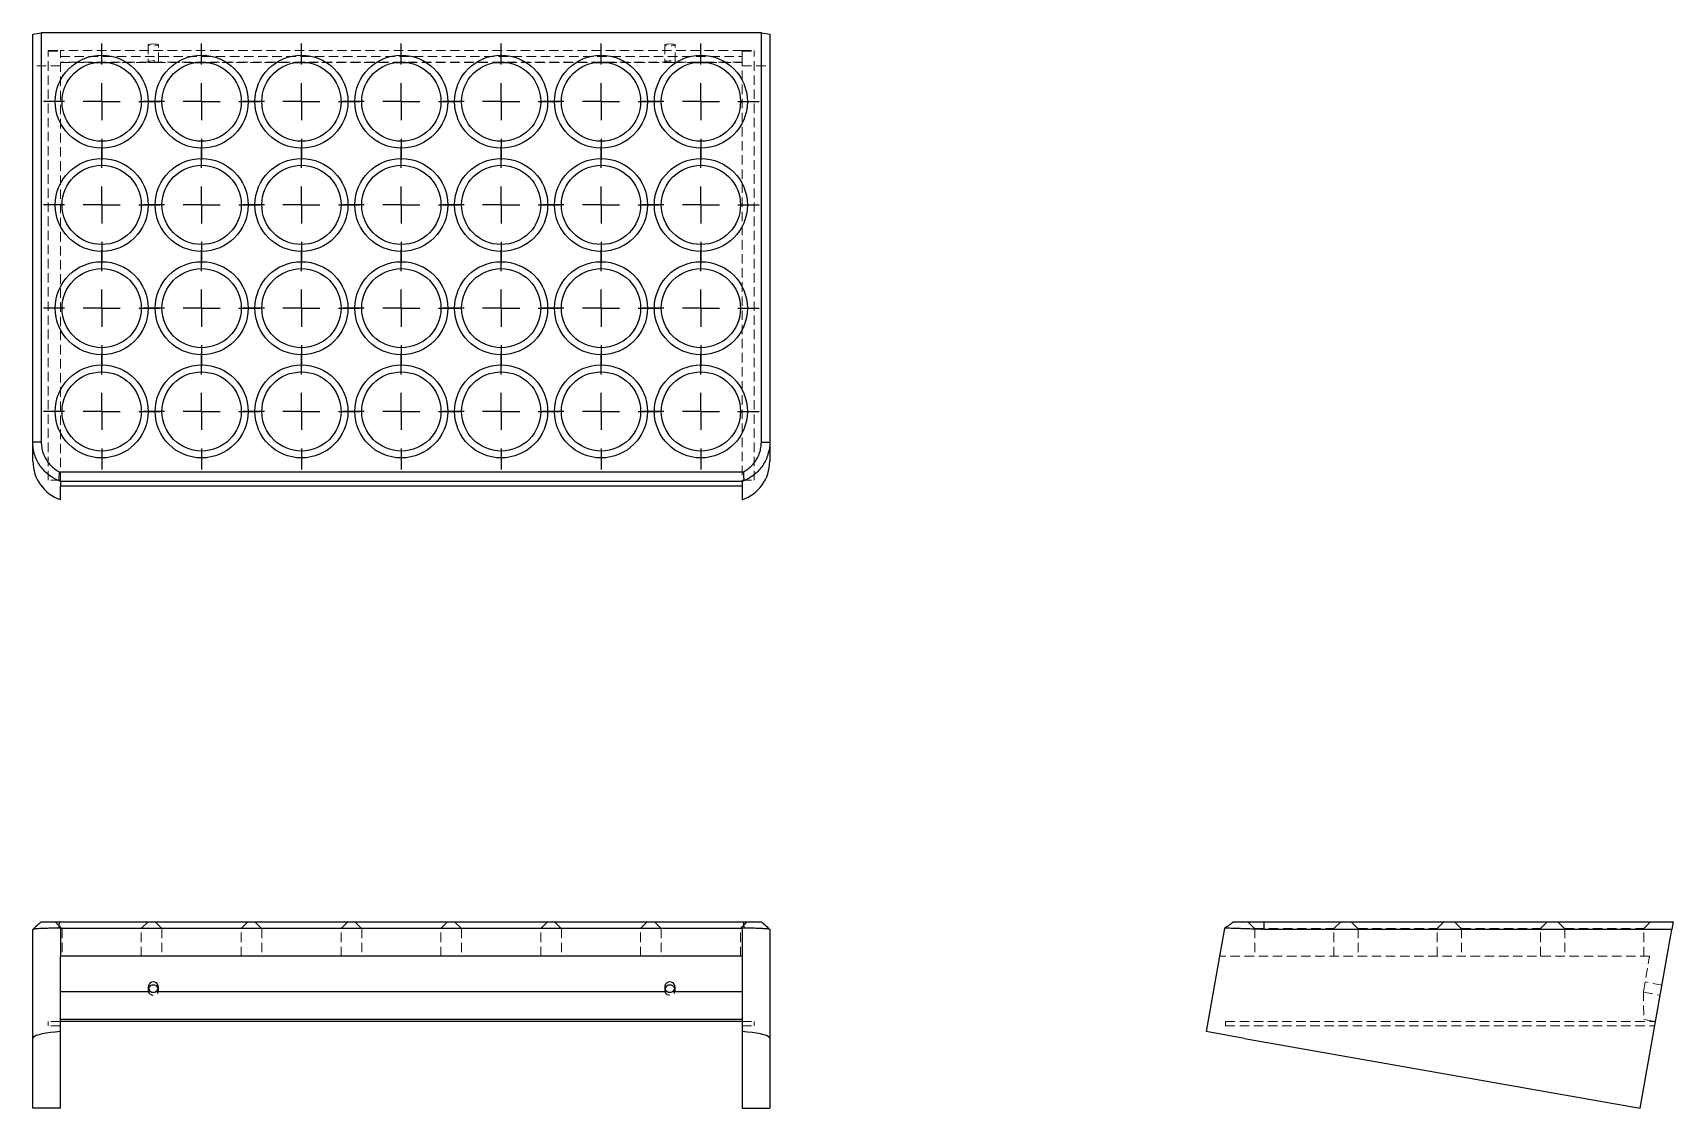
# Model space of a CAD drawing. Header units: millimetres. Extents: x 33 to 254, y 44 to 189.
import ezdxf

# ---------------------------------------------------------------- set-up
doc = ezdxf.new("R2010")
doc.units = ezdxf.units.MM
doc.linetypes.add('HIDDEN', pattern=[1.905, 1.27, -0.635])
doc.layers.add('10', color=7, linetype='Continuous')

# ---------------------------------------------------------------- blocks, each defined once
blk = doc.blocks.new('SW_CENTERMARKSYMBOL_0')
at = {"layer": '10', "color": 0}
for p, q in [((0, 5), (0, 7.84)), ((0, 0), (0, 2.5)), ((-5, 0), (-7.84, 0)), ((0, 0), (-2.5, 0)), ((0, 0), (0, -2.5)), ((0, 0), (2.5, 0)), ((5, 0), (7.84, 0)), ((0, -5), (0, -7.84))]:
    blk.add_line(p, q, dxfattribs=at)
blk = doc.blocks.new('SW_CENTERMARKSYMBOL_1')
at = {"layer": '10', "color": 0}
for p, q in [((0, 5), (0, 7.84)), ((0, 0), (0, 2.5)), ((-5, 0), (-7.84, 0)), ((0, 0), (-2.5, 0)), ((0, 0), (0, -2.5)), ((0, 0), (2.5, 0)), ((5, 0), (7.84, 0)), ((0, -5), (0, -7.84))]:
    blk.add_line(p, q, dxfattribs=at)
blk = doc.blocks.new('SW_CENTERMARKSYMBOL_2')
at = {"layer": '10', "color": 0}
for p, q in [((0, 5), (0, 7.84)), ((0, 0), (0, 2.5)), ((-5, 0), (-7.84, 0)), ((0, 0), (-2.5, 0)), ((0, 0), (0, -2.5)), ((0, 0), (2.5, 0)), ((5, 0), (7.84, 0)), ((0, -5), (0, -7.84))]:
    blk.add_line(p, q, dxfattribs=at)
blk = doc.blocks.new('SW_CENTERMARKSYMBOL_3')
at = {"layer": '10', "color": 0}
for p, q in [((0, 5), (0, 7.84)), ((0, 0), (0, 2.5)), ((-5, 0), (-7.84, 0)), ((0, 0), (-2.5, 0)), ((0, 0), (0, -2.5)), ((0, 0), (2.5, 0)), ((5, 0), (7.84, 0)), ((0, -5), (0, -7.84))]:
    blk.add_line(p, q, dxfattribs=at)
blk = doc.blocks.new('SW_CENTERMARKSYMBOL_4')
at = {"layer": '10', "color": 0}
for p, q in [((0, 5), (0, 7.84)), ((0, 0), (0, 2.5)), ((-5, 0), (-7.84, 0)), ((0, 0), (-2.5, 0)), ((0, 0), (0, -2.5)), ((0, 0), (2.5, 0)), ((5, 0), (7.84, 0)), ((0, -5), (0, -7.84))]:
    blk.add_line(p, q, dxfattribs=at)
blk = doc.blocks.new('SW_CENTERMARKSYMBOL_5')
at = {"layer": '10', "color": 0}
for p, q in [((0, 5), (0, 7.84)), ((0, 0), (0, 2.5)), ((-5, 0), (-7.84, 0)), ((0, 0), (-2.5, 0)), ((0, 0), (0, -2.5)), ((0, 0), (2.5, 0)), ((5, 0), (7.84, 0)), ((0, -5), (0, -7.84))]:
    blk.add_line(p, q, dxfattribs=at)
blk = doc.blocks.new('SW_CENTERMARKSYMBOL_6')
at = {"layer": '10', "color": 0}
for p, q in [((0, 5), (0, 7.84)), ((0, 0), (0, 2.5)), ((-5, 0), (-7.84, 0)), ((0, 0), (-2.5, 0)), ((0, 0), (0, -2.5)), ((0, 0), (2.5, 0)), ((5, 0), (7.84, 0)), ((0, -5), (0, -7.84))]:
    blk.add_line(p, q, dxfattribs=at)
blk = doc.blocks.new('SW_CENTERMARKSYMBOL_7')
at = {"layer": '10', "color": 0}
for p, q in [((0, 5), (0, 7.84)), ((0, 0), (0, 2.5)), ((-5, 0), (-7.84, 0)), ((0, 0), (-2.5, 0)), ((0, 0), (0, -2.5)), ((0, 0), (2.5, 0)), ((5, 0), (7.84, 0)), ((0, -5), (0, -7.84))]:
    blk.add_line(p, q, dxfattribs=at)
blk = doc.blocks.new('SW_CENTERMARKSYMBOL_8')
at = {"layer": '10', "color": 0}
for p, q in [((0, 5), (0, 7.84)), ((0, 0), (0, 2.5)), ((-5, 0), (-7.84, 0)), ((0, 0), (-2.5, 0)), ((0, 0), (0, -2.5)), ((0, 0), (2.5, 0)), ((5, 0), (7.84, 0)), ((0, -5), (0, -7.84))]:
    blk.add_line(p, q, dxfattribs=at)
blk = doc.blocks.new('SW_CENTERMARKSYMBOL_9')
at = {"layer": '10', "color": 0}
for p, q in [((0, 5), (0, 7.84)), ((0, 0), (0, 2.5)), ((-5, 0), (-7.84, 0)), ((0, 0), (-2.5, 0)), ((0, 0), (0, -2.5)), ((0, 0), (2.5, 0)), ((5, 0), (7.84, 0)), ((0, -5), (0, -7.84))]:
    blk.add_line(p, q, dxfattribs=at)
blk = doc.blocks.new('SW_CENTERMARKSYMBOL_10')
at = {"layer": '10', "color": 0}
for p, q in [((0, 5), (0, 7.84)), ((0, 0), (0, 2.5)), ((-5, 0), (-7.84, 0)), ((0, 0), (-2.5, 0)), ((0, 0), (0, -2.5)), ((0, 0), (2.5, 0)), ((5, 0), (7.84, 0)), ((0, -5), (0, -7.84))]:
    blk.add_line(p, q, dxfattribs=at)
blk = doc.blocks.new('SW_CENTERMARKSYMBOL_11')
at = {"layer": '10', "color": 0}
for p, q in [((0, 5), (0, 7.84)), ((0, 0), (0, 2.5)), ((-5, 0), (-7.84, 0)), ((0, 0), (-2.5, 0)), ((0, 0), (0, -2.5)), ((0, 0), (2.5, 0)), ((5, 0), (7.84, 0)), ((0, -5), (0, -7.84))]:
    blk.add_line(p, q, dxfattribs=at)
blk = doc.blocks.new('SW_CENTERMARKSYMBOL_12')
at = {"layer": '10', "color": 0}
for p, q in [((0, 5), (0, 7.84)), ((0, 0), (0, 2.5)), ((-5, 0), (-7.84, 0)), ((0, 0), (-2.5, 0)), ((0, 0), (0, -2.5)), ((0, 0), (2.5, 0)), ((5, 0), (7.84, 0)), ((0, -5), (0, -7.84))]:
    blk.add_line(p, q, dxfattribs=at)
blk = doc.blocks.new('SW_CENTERMARKSYMBOL_13')
at = {"layer": '10', "color": 0}
for p, q in [((0, 5), (0, 7.84)), ((0, 0), (0, 2.5)), ((-5, 0), (-7.84, 0)), ((0, 0), (-2.5, 0)), ((0, 0), (0, -2.5)), ((0, 0), (2.5, 0)), ((5, 0), (7.84, 0)), ((0, -5), (0, -7.84))]:
    blk.add_line(p, q, dxfattribs=at)
blk = doc.blocks.new('SW_CENTERMARKSYMBOL_14')
at = {"layer": '10', "color": 0}
for p, q in [((0, 5), (0, 7.84)), ((0, 0), (0, 2.5)), ((-5, 0), (-7.84, 0)), ((0, 0), (-2.5, 0)), ((0, 0), (0, -2.5)), ((0, 0), (2.5, 0)), ((5, 0), (7.84, 0)), ((0, -5), (0, -7.84))]:
    blk.add_line(p, q, dxfattribs=at)
blk = doc.blocks.new('SW_CENTERMARKSYMBOL_15')
at = {"layer": '10', "color": 0}
for p, q in [((0, 5), (0, 7.84)), ((0, 0), (0, 2.5)), ((-5, 0), (-7.84, 0)), ((0, 0), (-2.5, 0)), ((0, 0), (0, -2.5)), ((0, 0), (2.5, 0)), ((5, 0), (7.84, 0)), ((0, -5), (0, -7.84))]:
    blk.add_line(p, q, dxfattribs=at)
blk = doc.blocks.new('SW_CENTERMARKSYMBOL_16')
at = {"layer": '10', "color": 0}
for p, q in [((0, 5), (0, 7.84)), ((0, 0), (0, 2.5)), ((-5, 0), (-7.84, 0)), ((0, 0), (-2.5, 0)), ((0, 0), (0, -2.5)), ((0, 0), (2.5, 0)), ((5, 0), (7.84, 0)), ((0, -5), (0, -7.84))]:
    blk.add_line(p, q, dxfattribs=at)
blk = doc.blocks.new('SW_CENTERMARKSYMBOL_17')
at = {"layer": '10', "color": 0}
for p, q in [((0, 5), (0, 7.84)), ((0, 0), (0, 2.5)), ((-5, 0), (-7.84, 0)), ((0, 0), (-2.5, 0)), ((0, 0), (0, -2.5)), ((0, 0), (2.5, 0)), ((5, 0), (7.84, 0)), ((0, -5), (0, -7.84))]:
    blk.add_line(p, q, dxfattribs=at)
blk = doc.blocks.new('SW_CENTERMARKSYMBOL_18')
at = {"layer": '10', "color": 0}
for p, q in [((0, 5), (0, 7.84)), ((0, 0), (0, 2.5)), ((-5, 0), (-7.84, 0)), ((0, 0), (-2.5, 0)), ((0, 0), (0, -2.5)), ((0, 0), (2.5, 0)), ((5, 0), (7.84, 0)), ((0, -5), (0, -7.84))]:
    blk.add_line(p, q, dxfattribs=at)
blk = doc.blocks.new('SW_CENTERMARKSYMBOL_19')
at = {"layer": '10', "color": 0}
for p, q in [((0, 5), (0, 7.84)), ((0, 0), (0, 2.5)), ((-5, 0), (-7.84, 0)), ((0, 0), (-2.5, 0)), ((0, 0), (0, -2.5)), ((0, 0), (2.5, 0)), ((5, 0), (7.84, 0)), ((0, -5), (0, -7.84))]:
    blk.add_line(p, q, dxfattribs=at)
blk = doc.blocks.new('SW_CENTERMARKSYMBOL_20')
at = {"layer": '10', "color": 0}
for p, q in [((0, 5), (0, 7.84)), ((0, 0), (0, 2.5)), ((-5, 0), (-7.84, 0)), ((0, 0), (-2.5, 0)), ((0, 0), (0, -2.5)), ((0, 0), (2.5, 0)), ((5, 0), (7.84, 0)), ((0, -5), (0, -7.84))]:
    blk.add_line(p, q, dxfattribs=at)
blk = doc.blocks.new('SW_CENTERMARKSYMBOL_21')
at = {"layer": '10', "color": 0}
for p, q in [((0, 5), (0, 7.84)), ((0, 0), (0, 2.5)), ((-5, 0), (-7.84, 0)), ((0, 0), (-2.5, 0)), ((0, 0), (0, -2.5)), ((0, 0), (2.5, 0)), ((5, 0), (7.84, 0)), ((0, -5), (0, -7.84))]:
    blk.add_line(p, q, dxfattribs=at)
blk = doc.blocks.new('SW_CENTERMARKSYMBOL_22')
at = {"layer": '10', "color": 0}
for p, q in [((0, 5), (0, 7.84)), ((0, 0), (0, 2.5)), ((-5, 0), (-7.84, 0)), ((0, 0), (-2.5, 0)), ((0, 0), (0, -2.5)), ((0, 0), (2.5, 0)), ((5, 0), (7.84, 0)), ((0, -5), (0, -7.84))]:
    blk.add_line(p, q, dxfattribs=at)
blk = doc.blocks.new('SW_CENTERMARKSYMBOL_23')
at = {"layer": '10', "color": 0}
for p, q in [((0, 5), (0, 7.84)), ((0, 0), (0, 2.5)), ((-5, 0), (-7.84, 0)), ((0, 0), (-2.5, 0)), ((0, 0), (0, -2.5)), ((0, 0), (2.5, 0)), ((5, 0), (7.84, 0)), ((0, -5), (0, -7.84))]:
    blk.add_line(p, q, dxfattribs=at)
blk = doc.blocks.new('SW_CENTERMARKSYMBOL_24')
at = {"layer": '10', "color": 0}
for p, q in [((0, 5), (0, 7.84)), ((0, 0), (0, 2.5)), ((-5, 0), (-7.84, 0)), ((0, 0), (-2.5, 0)), ((0, 0), (0, -2.5)), ((0, 0), (2.5, 0)), ((5, 0), (7.84, 0)), ((0, -5), (0, -7.84))]:
    blk.add_line(p, q, dxfattribs=at)
blk = doc.blocks.new('SW_CENTERMARKSYMBOL_25')
at = {"layer": '10', "color": 0}
for p, q in [((0, 5), (0, 7.84)), ((0, 0), (0, 2.5)), ((-5, 0), (-7.84, 0)), ((0, 0), (-2.5, 0)), ((0, 0), (0, -2.5)), ((0, 0), (2.5, 0)), ((5, 0), (7.84, 0)), ((0, -5), (0, -7.84))]:
    blk.add_line(p, q, dxfattribs=at)
blk = doc.blocks.new('SW_CENTERMARKSYMBOL_26')
at = {"layer": '10', "color": 0}
for p, q in [((0, 5), (0, 7.84)), ((0, 0), (0, 2.5)), ((-5, 0), (-7.84, 0)), ((0, 0), (-2.5, 0)), ((0, 0), (0, -2.5)), ((0, 0), (2.5, 0)), ((5, 0), (7.84, 0)), ((0, -5), (0, -7.84))]:
    blk.add_line(p, q, dxfattribs=at)
blk = doc.blocks.new('SW_CENTERMARKSYMBOL_27')
at = {"layer": '10', "color": 0}
for p, q in [((0, 5), (0, 7.84)), ((0, 0), (0, 2.5)), ((-5, 0), (-7.84, 0)), ((0, 0), (-2.5, 0)), ((0, 0), (0, -2.5)), ((0, 0), (2.5, 0)), ((5, 0), (7.84, 0)), ((0, -5), (0, -7.84))]:
    blk.add_line(p, q, dxfattribs=at)

msp = doc.modelspace()

# ---------------------------------------------------------------- linework, layer by layer
at = {"color": 7, "linetype": 'Continuous', "lineweight": 25}
for p, q in [((33.31, 189.3), (34.45, 189.49)), ((33.31, 134.28), (33.31, 189.3)), ((34.45, 189.49), (34.45, 134.28)), ((131.54, 189.49), (34.45, 189.49)), ((131.54, 134.28), (131.54, 189.49)), ((131.54, 189.49), (132.68, 189.3)), ((132.68, 189.3), (132.68, 134.28)), ((41.74, 185.47), (43.45, 185.47)), ((55.21, 185.47), (56.92, 185.47)), ((68.68, 185.47), (70.39, 185.47)), ((82.14, 185.47), (83.85, 185.47)), ((95.61, 185.47), (97.32, 185.47)), ((109.07, 185.47), (110.78, 185.47)), ((122.54, 185.47), (124.25, 185.47)), ((34.45, 134.28), (33.31, 134.28)), ((33.31, 131.69), (33.31, 134.28)), ((131.54, 134.28), (132.68, 134.28)), ((132.68, 134.28), (132.68, 131.69)), ((36.86, 130.27), (129.13, 130.27)), ((128.96, 128.97), (37.03, 128.97)), ((37.03, 128.97), (37.03, 128.31)), ((37.03, 126.51), (37.03, 128.31)), ((128.96, 128.31), (37.03, 128.31)), ((128.96, 128.97), (128.96, 128.31)), ((128.96, 128.31), (128.96, 126.51)), ((36.86, 69.57), (129.13, 69.57)), ((37.03, 68.66), (37.03, 64.93)), ((128.96, 68.66), (37.03, 68.66)), ((128.96, 68.66), (128.96, 64.93)), ((193.97, 68.66), (193.31, 64.93)), ((199.28, 69.57), (199.28, 68.54)), ((199.28, 69.57), (254.49, 69.57)), ((254.49, 69.57), (254.3, 68.54)), ((33.31, 53.84), (33.31, 68.54)), ((132.68, 68.54), (132.68, 53.84)), ((254.3, 68.54), (199.28, 68.54)), ((250.05, 44.43), (254.3, 68.54)), ((37.03, 54.75), (37.03, 64.93)), ((128.96, 64.93), (37.03, 64.93)), ((128.96, 64.93), (128.96, 54.75)), ((193.31, 64.93), (191.51, 54.75)), ((37.03, 60.17), (49.21, 60.17)), ((49.92, 60.17), (118.86, 60.17)), ((119.57, 60.17), (128.96, 60.17)), ((128.96, 56.39), (37.03, 56.39)), ((128.96, 56.11), (37.03, 56.11)), ((33.31, 44.43), (33.31, 53.84)), ((37.03, 44.43), (37.03, 54.75)), ((128.96, 54.75), (128.96, 44.43)), ((132.68, 53.84), (132.68, 44.43)), ((196.69, 53.84), (191.51, 54.75)), ((196.69, 53.84), (250.05, 44.43)), ((37.03, 44.43), (33.31, 44.43)), ((128.96, 44.43), (132.68, 44.43))]:
    msp.add_line(p, q, dxfattribs=at)
at = {"color": 7, "linetype": 'HIDDEN', "lineweight": 18}
for p, q in [((35.4, 187.11), (37.03, 187.11)), ((35.4, 129.13), (35.4, 187.11)), ((35.4, 187.02), (37.03, 187.02)), ((37.03, 187.11), (37.03, 186.31)), ((128.96, 187.11), (37.03, 187.11)), ((37.03, 128.97), (37.03, 186.31)), ((37.03, 186.31), (128.96, 186.31)), ((48.87, 187.86), (48.87, 185.58)), ((50.26, 185.58), (50.26, 187.86)), ((118.52, 187.86), (118.52, 185.58)), ((119.91, 185.58), (119.91, 187.86)), ((128.96, 186.31), (128.96, 187.11)), ((128.96, 187.11), (130.59, 187.11)), ((128.96, 187.02), (130.59, 187.02)), ((128.96, 186.31), (128.96, 128.97)), ((130.59, 129.13), (130.59, 187.11)), ((37.03, 185.05), (33.31, 185.05)), ((128.96, 185.54), (37.03, 185.54)), ((37.03, 185.47), (41.74, 185.47)), ((43.45, 185.47), (49.21, 185.47)), ((49.92, 185.47), (55.21, 185.47)), ((56.92, 185.47), (68.68, 185.47)), ((70.39, 185.47), (82.14, 185.47)), ((83.85, 185.47), (95.61, 185.47)), ((97.32, 185.47), (109.07, 185.47)), ((110.78, 185.47), (118.86, 185.47)), ((119.57, 185.47), (122.54, 185.47)), ((124.25, 185.47), (128.96, 185.47)), ((128.96, 185.05), (132.68, 185.05)), ((37.03, 129.13), (35.4, 129.13)), ((128.96, 129.13), (130.59, 129.13)), ((34.45, 69.57), (33.31, 68.54)), ((36.33, 69.57), (37.26, 68.65)), ((37.26, 68.65), (47.94, 68.65)), ((37.26, 68.65), (37.26, 64.93)), ((47.94, 68.65), (48.87, 69.57)), ((47.94, 64.93), (47.94, 68.65)), ((49.8, 69.57), (50.73, 68.65)), ((50.73, 68.65), (61.4, 68.65)), ((50.73, 68.65), (50.73, 64.93)), ((61.4, 68.65), (62.33, 69.57)), ((61.4, 64.93), (61.4, 68.65)), ((63.26, 69.57), (64.19, 68.65)), ((64.19, 68.65), (74.87, 68.65)), ((64.19, 68.65), (64.19, 64.93)), ((74.87, 68.65), (75.8, 69.57)), ((74.87, 64.93), (74.87, 68.65)), ((76.73, 69.57), (77.66, 68.65)), ((77.66, 68.65), (88.34, 68.65)), ((77.66, 68.65), (77.66, 64.93)), ((88.34, 68.65), (89.26, 69.57)), ((88.34, 64.93), (88.34, 68.65)), ((90.19, 69.57), (91.12, 68.65)), ((91.12, 68.65), (101.8, 68.65)), ((91.12, 68.65), (91.12, 64.93)), ((101.8, 68.65), (102.73, 69.57)), ((101.8, 64.93), (101.8, 68.65)), ((103.66, 69.57), (104.59, 68.65)), ((104.59, 68.65), (115.27, 68.65)), ((104.59, 68.65), (104.59, 64.93)), ((115.27, 68.65), (116.19, 69.57)), ((115.27, 64.93), (115.27, 68.65)), ((117.12, 69.57), (118.05, 68.65)), ((118.05, 68.65), (128.73, 68.65)), ((118.05, 68.65), (118.05, 64.93)), ((128.73, 68.65), (129.66, 69.57)), ((128.73, 64.93), (128.73, 68.65)), ((131.54, 69.57), (132.68, 68.54)), ((197.14, 69.57), (198.07, 68.65)), ((198.07, 68.65), (208.75, 68.65)), ((198.07, 68.65), (198.07, 64.93)), ((208.75, 68.65), (209.68, 69.57)), ((208.75, 64.93), (208.75, 68.65)), ((211.07, 69.57), (212, 68.65)), ((212, 68.65), (222.68, 68.65)), ((212, 68.65), (212, 64.93)), ((222.68, 68.65), (223.61, 69.57)), ((222.68, 64.93), (222.68, 68.65)), ((225, 69.57), (225.93, 68.65)), ((225.93, 68.65), (236.61, 68.65)), ((225.93, 68.65), (225.93, 64.93)), ((236.61, 68.65), (237.54, 69.57)), ((236.61, 64.93), (236.61, 68.65)), ((238.93, 69.57), (239.86, 68.65)), ((239.86, 68.65), (250.54, 68.65)), ((239.86, 68.65), (239.86, 64.93)), ((250.54, 68.65), (251.47, 69.57)), ((250.54, 64.93), (250.54, 68.65)), ((251.31, 64.93), (193.31, 64.93)), ((250.47, 60.17), (251.31, 64.93)), ((48.87, 60.76), (48.87, 60.36)), ((50.26, 60.36), (50.26, 60.76)), ((118.52, 60.76), (118.52, 60.36)), ((119.91, 60.36), (119.91, 60.76)), ((250.47, 60.17), (250.54, 56.39)), ((250.47, 60.07), (252.74, 59.67)), ((252.98, 61.04), (250.7, 61.45)), ((35.4, 55.55), (35.4, 56.11)), ((37.03, 56.11), (35.4, 56.11)), ((37.03, 55.55), (35.4, 55.55)), ((128.96, 56.11), (130.59, 56.11)), ((128.96, 55.55), (130.59, 55.55)), ((130.59, 55.55), (130.59, 56.11)), ((194.13, 56.11), (252.11, 56.11)), ((194.13, 55.55), (194.13, 56.11)), ((194.13, 55.55), (252.02, 55.55)), ((250.54, 56.39), (252.11, 56.11))]:
    msp.add_line(p, q, dxfattribs=at)
at = {"color": 7, "linetype": 'HIDDEN', "lineweight": 18, "flags": 128}
for points in [[(49.56, 187.98), (49.83, 187.97), (50.06, 187.95), (50.21, 187.91), (50.26, 187.86), (50.21, 187.82), (50.06, 187.78), (49.83, 187.75), (49.56, 187.74), (49.3, 187.75), (49.07, 187.78), (48.92, 187.82), (48.87, 187.86), (48.92, 187.91), (49.07, 187.95), (49.3, 187.97), (49.56, 187.98)], [(119.21, 187.98), (119.48, 187.97), (119.7, 187.95), (119.86, 187.91), (119.91, 187.86), (119.86, 187.82), (119.7, 187.78), (119.48, 187.75), (119.21, 187.74), (118.95, 187.75), (118.72, 187.78), (118.57, 187.82), (118.52, 187.86), (118.57, 187.91), (118.72, 187.95), (118.95, 187.97), (119.21, 187.98)], [(49.21, 185.47), (49.01, 185.5), (48.89, 185.55), (48.88, 185.6), (48.98, 185.64), (49.17, 185.68), (49.43, 185.7), (49.7, 185.7), (49.96, 185.68), (50.15, 185.64), (50.25, 185.6), (50.24, 185.55), (50.12, 185.5), (49.92, 185.47)], [(118.86, 185.47), (118.65, 185.5), (118.54, 185.55), (118.53, 185.6), (118.62, 185.64), (118.82, 185.68), (119.07, 185.7), (119.35, 185.7), (119.61, 185.68), (119.8, 185.64), (119.9, 185.6), (119.89, 185.55), (119.77, 185.5), (119.57, 185.47)]]:
    msp.add_lwpolyline(points, dxfattribs=at)
at = {"color": 7, "linetype": 'Continuous', "lineweight": 25, "flags": 128}
for points in [[(37.03, 54.75), (36.33, 54.7), (35.68, 54.63), (35.09, 54.54), (34.57, 54.45), (34.13, 54.34), (33.78, 54.22), (33.52, 54.1), (33.37, 53.97), (33.31, 53.84)], [(132.68, 53.84), (132.63, 53.97), (132.47, 54.1), (132.22, 54.22), (131.86, 54.34), (131.42, 54.45), (130.9, 54.54), (130.31, 54.63), (129.66, 54.7), (128.96, 54.75)]]:
    msp.add_lwpolyline(points, dxfattribs=at)
at = {"color": 7, "linetype": 'Continuous', "lineweight": 25}
for centre, radius in [((42.6, 180.2), 6.27), ((56.07, 180.2), 6.27), ((69.53, 180.2), 6.27), ((83, 180.2), 6.27), ((96.46, 180.2), 6.27), ((109.93, 180.2), 6.27), ((123.39, 180.2), 6.27), ((42.6, 180.2), 5.34), ((56.07, 180.2), 5.34), ((69.53, 180.2), 5.34), ((83, 180.2), 5.34), ((96.46, 180.2), 5.34), ((109.93, 180.2), 5.34), ((123.39, 180.2), 5.34), ((42.6, 166.27), 6.27), ((56.07, 166.27), 6.27), ((69.53, 166.27), 6.27), ((83, 166.27), 6.27), ((96.46, 166.27), 6.27), ((109.93, 166.27), 6.27), ((123.39, 166.27), 6.27), ((42.6, 166.27), 5.34), ((56.07, 166.27), 5.34), ((69.53, 166.27), 5.34), ((83, 166.27), 5.34), ((96.46, 166.27), 5.34), ((109.93, 166.27), 5.34), ((123.39, 166.27), 5.34), ((42.6, 152.34), 6.27), ((42.6, 152.34), 5.34), ((56.07, 152.34), 6.27), ((56.07, 152.34), 5.34), ((69.53, 152.34), 6.27), ((69.53, 152.34), 5.34), ((83, 152.34), 6.27), ((83, 152.34), 5.34), ((96.46, 152.34), 6.27), ((96.46, 152.34), 5.34), ((109.93, 152.34), 6.27), ((109.93, 152.34), 5.34), ((123.39, 152.34), 6.27), ((123.39, 152.34), 5.34), ((42.6, 138.41), 6.27), ((56.07, 138.41), 6.27), ((69.53, 138.41), 6.27), ((83, 138.41), 6.27), ((96.46, 138.41), 6.27), ((109.93, 138.41), 6.27), ((123.39, 138.41), 6.27), ((42.6, 138.41), 5.34), ((56.07, 138.41), 5.34), ((69.53, 138.41), 5.34), ((83, 138.41), 5.34), ((96.46, 138.41), 5.34), ((109.93, 138.41), 5.34), ((123.39, 138.41), 5.34)]:
    msp.add_circle(centre, radius, dxfattribs=at)
for centre, radius, start, end in [((38.81, 131.71), 5.49, 180.2439, 251.1139), ((127.18, 131.71), 5.5, 288.908, 359.7341), ((49.56, 60.77), 0.693, 300.6423, 239.3577), ((49.56, 60.35), 0.694, 89.6583, 162.4149), ((49.57, 60.35), 0.694, 17.5851, 90.3417), ((119.21, 60.77), 0.693, 300.6423, 239.3577), ((119.21, 60.35), 0.694, 89.6583, 162.4149), ((119.22, 60.35), 0.694, 17.5851, 90.3417)]:
    msp.add_arc(centre, radius, start, end, dxfattribs=at)
at = {"color": 7, "linetype": 'HIDDEN', "lineweight": 18}
for centre in [(49.56, 60.36), (119.21, 60.36)]:
    msp.add_arc(centre, 0.695, 163.4025, 16.5975, dxfattribs=at)
for points in [[(49.21, 185.47), (49.32, 185.47), (49.44, 185.47), (49.56, 185.47)], [(49.56, 185.47), (49.69, 185.47), (49.81, 185.47), (49.92, 185.47)], [(118.86, 185.47), (118.96, 185.47), (119.09, 185.47), (119.21, 185.47)], [(119.21, 185.47), (119.33, 185.47), (119.46, 185.47), (119.57, 185.47)]]:
    msp.add_open_spline(points, degree=3, dxfattribs=at)
at = {"color": 7, "linetype": 'Continuous', "lineweight": 25}
for points, knots in [([(36.83, 129.05), (36.57, 129.16), (36.32, 129.28), (35.84, 129.56), (35.61, 129.72), (34.96, 130.25), (34.58, 130.66), (34.12, 131.36), (33.98, 131.6), (33.74, 132.1), (33.64, 132.36), (33.48, 132.89), (33.42, 133.17), (33.33, 133.72), (33.31, 134), (33.31, 134.28)], [0, 0, 0, 0, 0.125, 0.125, 0.25, 0.25, 0.5, 0.5, 0.625, 0.625, 0.75, 0.75, 0.875, 0.875, 1, 1, 1, 1]), ([(34.45, 134.28), (34.45, 134.04), (34.47, 133.79), (34.55, 133.31), (34.6, 133.08), (34.76, 132.62), (34.85, 132.39), (35.07, 131.96), (35.2, 131.76), (35.49, 131.37), (35.65, 131.19), (35.99, 130.86), (36.18, 130.7), (36.53, 130.46), (36.69, 130.36), (36.86, 130.27)], [0.474298, 0.474298, 0.474298, 0.474298, 0.635862, 0.635862, 0.797425, 0.797425, 0.958988, 0.958988, 1.120552, 1.120552, 1.282115, 1.282115, 1.443679, 1.443679, 1.570796, 1.570796, 1.570796, 1.570796]), ([(129.13, 130.27), (129.3, 130.36), (129.46, 130.46), (129.81, 130.7), (130, 130.86), (130.34, 131.19), (130.5, 131.37), (130.79, 131.76), (130.92, 131.96), (131.14, 132.39), (131.24, 132.62), (131.39, 133.08), (131.44, 133.31), (131.52, 133.79), (131.54, 134.04), (131.54, 134.28)], [1.570796, 1.570796, 1.570796, 1.570796, 1.697914, 1.697914, 1.859477, 1.859477, 2.021041, 2.021041, 2.182604, 2.182604, 2.344168, 2.344168, 2.505731, 2.505731, 2.667294, 2.667294, 2.667294, 2.667294]), ([(132.68, 134.28), (132.68, 133.72), (132.6, 133.17), (132.35, 132.37), (132.25, 132.1), (132.01, 131.6), (131.88, 131.36), (131.57, 130.9), (131.39, 130.68), (131.02, 130.26), (130.82, 130.07), (130.17, 129.55), (129.68, 129.26), (129.16, 129.05)], [0, 0, 0, 0, 0.25, 0.25, 0.375, 0.375, 0.5, 0.5, 0.625, 0.625, 0.75, 0.75, 1, 1, 1, 1]), ([(129.13, 130.27), (129.14, 130.18), (129.14, 130.03), (129.15, 129.85), (129.15, 129.75), (129.15, 129.71), (129.15, 129.69), (129.15, 129.67), (129.16, 129.47), (129.16, 129.27), (129.16, 129.05)], [0, 0, 0, 0, 0.25, 0.375, 0.4375, 0.46875, 0.46875, 0.5, 0.5, 1, 1, 1, 1]), ([(34.45, 69.57), (34.26, 69.4), (33.88, 69.06), (33.5, 68.71), (33.31, 68.54)], [0, 0, 0, 0, 0.501105, 1, 1, 1, 1]), ([(36.83, 68.72), (36.6, 68.72), (36.12, 68.71), (35.43, 68.69), (34.78, 68.67), (34.2, 68.65), (33.76, 68.62), (33.42, 68.58), (33.37, 68.56), (33.34, 68.54)], [0, 0, 0, 0, 0.1193785, 0.2411413, 0.3839635, 0.5308607, 0.6748968, 0.8230389, 1, 1, 1, 1]), ([(34.45, 69.57), (34.45, 69.57), (34.47, 69.57), (34.55, 69.57), (34.6, 69.57), (34.76, 69.57), (34.85, 69.57), (35.07, 69.57), (35.2, 69.57), (35.49, 69.57), (35.65, 69.57), (35.99, 69.57), (36.18, 69.57), (36.53, 69.57), (36.69, 69.57), (36.86, 69.57)], [0.474298, 0.474298, 0.474298, 0.474298, 0.635862, 0.635862, 0.797425, 0.797425, 0.958988, 0.958988, 1.120552, 1.120552, 1.282115, 1.282115, 1.443679, 1.443679, 1.570796, 1.570796, 1.570796, 1.570796]), ([(129.13, 69.57), (129.14, 69.51), (129.14, 69.4), (129.15, 69.28), (129.15, 69.21), (129.15, 69.19), (129.15, 69.17), (129.15, 69.16), (129.16, 69.01), (129.16, 68.87), (129.16, 68.72)], [0, 0, 0, 0, 0.25, 0.375, 0.4375, 0.46875, 0.46875, 0.5, 0.5, 1, 1, 1, 1]), ([(129.13, 69.57), (129.3, 69.57), (129.46, 69.57), (129.81, 69.57), (130, 69.57), (130.34, 69.57), (130.5, 69.57), (130.79, 69.57), (130.92, 69.57), (131.14, 69.57), (131.24, 69.57), (131.39, 69.57), (131.44, 69.57), (131.52, 69.57), (131.54, 69.57), (131.54, 69.57)], [1.570796, 1.570796, 1.570796, 1.570796, 1.697914, 1.697914, 1.859477, 1.859477, 2.021041, 2.021041, 2.182604, 2.182604, 2.344168, 2.344168, 2.505731, 2.505731, 2.667294, 2.667294, 2.667294, 2.667294]), ([(132.66, 68.54), (132.65, 68.55), (132.62, 68.57), (132.38, 68.6), (131.99, 68.63), (131.46, 68.66), (130.8, 68.69), (130.03, 68.71), (129.45, 68.72), (129.16, 68.72)], [0, 0, 0, 0, 0.112084, 0.262201, 0.40804, 0.558155, 0.703127, 0.852381, 1, 1, 1, 1]), ([(132.68, 68.54), (132.49, 68.71), (132.11, 69.06), (131.73, 69.4), (131.54, 69.57)], [0, 0, 0, 0, 0.498895, 1, 1, 1, 1]), ([(195.27, 69.57), (195.18, 69.51), (195.03, 69.4), (194.85, 69.28), (194.75, 69.21), (194.71, 69.19), (194.69, 69.17), (194.67, 69.16), (194.47, 69.01), (194.27, 68.87), (194.05, 68.72)], [0, 0, 0, 0, 0.25, 0.375, 0.4375, 0.46875, 0.46875, 0.5, 0.5, 1, 1, 1, 1]), ([(199.28, 68.54), (198.72, 68.56), (198.17, 68.58), (197.37, 68.6), (197.1, 68.61), (196.6, 68.63), (196.36, 68.64), (195.9, 68.66), (195.68, 68.66), (195.26, 68.68), (195.07, 68.68), (194.55, 68.7), (194.26, 68.71), (194.05, 68.72)], [0, 0, 0, 0, 0.25, 0.25, 0.375, 0.375, 0.5, 0.5, 0.625, 0.625, 0.75, 0.75, 1, 1, 1, 1]), ([(195.27, 69.57), (195.36, 69.57), (195.46, 69.57), (195.7, 69.57), (195.86, 69.57), (196.19, 69.57), (196.37, 69.57), (196.76, 69.57), (196.96, 69.57), (197.39, 69.57), (197.62, 69.57), (198.08, 69.57), (198.31, 69.57), (198.79, 69.57), (199.04, 69.57), (199.28, 69.57)], [1.570796, 1.570796, 1.570796, 1.570796, 1.697914, 1.697914, 1.859477, 1.859477, 2.021041, 2.021041, 2.182604, 2.182604, 2.344168, 2.344168, 2.505731, 2.505731, 2.667294, 2.667294, 2.667294, 2.667294])]:
    msp.add_open_spline(points, degree=3, knots=knots, dxfattribs=at)
for points in [[(36.86, 130.27), (36.84, 129.86), (36.83, 129.46), (36.83, 129.05)], [(37.03, 128.97), (36.96, 128.99), (36.9, 129.02), (36.83, 129.05)], [(129.16, 129.05), (129.1, 129.02), (129.03, 128.99), (128.96, 128.97)], [(36.86, 69.57), (36.84, 69.29), (36.83, 69), (36.83, 68.72)], [(37.03, 68.66), (36.96, 68.68), (36.9, 68.7), (36.83, 68.72)], [(129.16, 68.72), (129.1, 68.7), (129.03, 68.68), (128.96, 68.66)], [(194.05, 68.72), (194.02, 68.7), (193.99, 68.68), (193.97, 68.66)], [(49.21, 60.17), (49.32, 60.11), (49.44, 60.07), (49.56, 60.07)], [(49.56, 60.07), (49.69, 60.07), (49.81, 60.11), (49.92, 60.17)], [(118.86, 60.17), (118.96, 60.11), (119.09, 60.07), (119.21, 60.07)], [(119.21, 60.07), (119.33, 60.07), (119.46, 60.11), (119.57, 60.17)]]:
    msp.add_open_spline(points, degree=3, dxfattribs=at)
at = {"color": 7, "linetype": 'HIDDEN', "lineweight": 18}
msp.add_open_spline([(194.05, 68.72), (194.16, 68.72), (194.28, 68.71), (194.56, 68.7), (194.72, 68.7), (195.25, 68.68), (195.66, 68.66), (196.36, 68.64), (196.6, 68.63), (197.1, 68.61), (197.36, 68.6), (197.89, 68.59), (198.17, 68.58), (198.72, 68.56), (199, 68.55), (199.28, 68.54)], degree=3, knots=[0, 0, 0, 0, 0.125, 0.125, 0.25, 0.25, 0.5, 0.5, 0.625, 0.625, 0.75, 0.75, 0.875, 0.875, 1, 1, 1, 1], dxfattribs=at)

# ---------------------------------------------------------------- block references
at = {"layer": '10'}
for name, p in [('SW_CENTERMARKSYMBOL_22', (42.6, 180.2)), ('SW_CENTERMARKSYMBOL_16', (56.07, 180.2)), ('SW_CENTERMARKSYMBOL_15', (69.53, 180.2)), ('SW_CENTERMARKSYMBOL_14', (83, 180.2)), ('SW_CENTERMARKSYMBOL_27', (96.46, 180.2)), ('SW_CENTERMARKSYMBOL_26', (109.93, 180.2)), ('SW_CENTERMARKSYMBOL_25', (123.39, 180.2)), ('SW_CENTERMARKSYMBOL_23', (42.6, 166.27)), ('SW_CENTERMARKSYMBOL_6', (56.07, 166.27)), ('SW_CENTERMARKSYMBOL_21', (69.53, 166.27)), ('SW_CENTERMARKSYMBOL_20', (83, 166.27)), ('SW_CENTERMARKSYMBOL_19', (96.46, 166.27)), ('SW_CENTERMARKSYMBOL_18', (109.93, 166.27)), ('SW_CENTERMARKSYMBOL_17', (123.39, 166.27)), ('SW_CENTERMARKSYMBOL_24', (42.6, 152.34)), ('SW_CENTERMARKSYMBOL_12', (56.07, 152.34)), ('SW_CENTERMARKSYMBOL_11', (69.53, 152.34)), ('SW_CENTERMARKSYMBOL_10', (83, 152.34)), ('SW_CENTERMARKSYMBOL_9', (96.46, 152.34)), ('SW_CENTERMARKSYMBOL_8', (109.93, 152.34)), ('SW_CENTERMARKSYMBOL_7', (123.39, 152.34)), ('SW_CENTERMARKSYMBOL_5', (42.6, 138.41)), ('SW_CENTERMARKSYMBOL_4', (56.07, 138.41)), ('SW_CENTERMARKSYMBOL_3', (69.53, 138.41)), ('SW_CENTERMARKSYMBOL_2', (83, 138.41)), ('SW_CENTERMARKSYMBOL_1', (96.46, 138.41)), ('SW_CENTERMARKSYMBOL_0', (109.93, 138.41)), ('SW_CENTERMARKSYMBOL_13', (123.39, 138.41))]:
    msp.add_blockref(name, p, dxfattribs=at)

doc.saveas('drawing.dxf')
